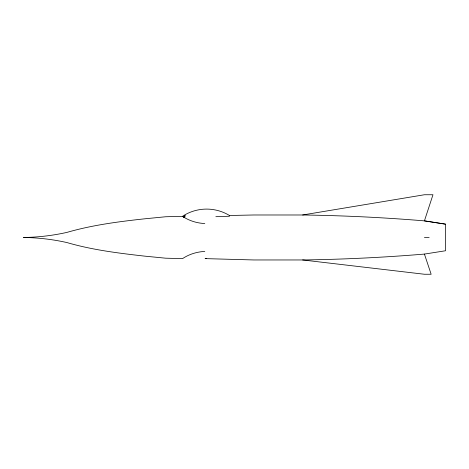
<?xml version="1.0" encoding="UTF-8"?>
<svg xmlns="http://www.w3.org/2000/svg" width="469" height="469" viewBox="0 0 469 469"><rect width="100%" height="100%" fill="white"/><g stroke="black" fill="none" stroke-linecap="round" stroke-linejoin="round"><path stroke-width="0.7" d="M204.801 251.419C196.921 251.812 189.101 254.21 182.535 258.618L165.627 258.19L144.593 256.127C118.493 253.166 92.293 249.954 67.008 242.579C52.721 239.366 38.095 237.654 23.45 237.472C38.095 237.296 52.721 235.585 67.008 232.372C92.299 225.05 118.469 221.667 144.593 218.824L165.627 216.76L182.535 216.332L184.34 215.148A44.01 44.01 0 0 1 229.476 215.494L253.858 214.984L302.634 214.984A1768.493 1768.493 0 0 1 424.422 220.87L445.55 224.135L445.55 250.757L424.422 254.081A1768.493 1768.493 0 0 1 302.634 259.961L253.858 259.961L205.1 258.618L206.53 258.566M302.634 214.984L424.422 194.746L432.975 194.746L424.422 220.87L445.55 224.188M184.868 217.018L183.426 217.071L184.083 217.047M215.851 216.696L229.476 216.238L229.476 215.517M424.422 237.472L429.147 237.472M302.634 259.961L424.422 274.254L431.146 274.254L424.422 254.081M182.535 216.332L184.34 217.516A44.01 44.01 0 0 0 204.801 223.531M185.325 215.892L184.34 216.027L185.325 215.892"/></g></svg>
